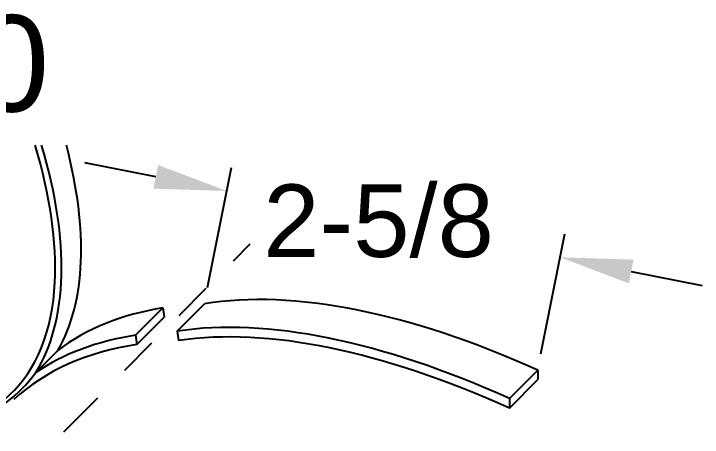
# Model space of a CAD drawing. Extents: x 3.76 to 10.05, y -5.16 to -0.04.
# Drawn here: x 7.608 to 9.395, y -4.986 to -3.887 of the extents above; entities that cross this region are included whole.
import ezdxf

# ---------------------------------------------------------------- set-up
doc = ezdxf.new("R2010")
doc.units = 0
doc.header["$LTSCALE"] = 0.5
doc.header["$MEASUREMENT"] = 0
doc.linetypes.add('PHANTOM', pattern=[0.5, 0.25, -0.05, 0.05, -0.05, 0.05, -0.05])
doc.layers.get('Defpoints').update_dxf_attribs({"linetype": 'CONTINUOUS'})
doc.layers.add('FAB DWG', color=221, linetype='CONTINUOUS')
doc.layers.add('Hardware', color=242, linetype='CONTINUOUS')
doc.styles.get("Standard").update_dxf_attribs({"font": 'arial.ttf'})
doc.dimstyles.new('LSAD_FixtureCut', dxfattribs={"dimtxt": 1.125, "dimasz": 1.125, "dimexe": 0.0625, "dimexo": 0.042969, "dimgap": 0.0625, "dimtad": 0, "dimtih": 1, "dimtoh": 1, "dimdec": 3, "dimzin": 0, "dimdsep": 46, "dimtxsty": 'Standard', "dimcen": 0.125, "dimclrd": 256, "dimclre": 256, "dimclrt": 256, "dimadec": 0, "dimazin": 0, "dimtfac": 1, "dimtdec": 3, "dimtofl": 0, "dimtmove": 0, "dimatfit": 3, "dimfxl": 1, "dimfrac": 2, "dimtolj": 1, "dimtzin": 0, "dimarcsym": 0})

# ---------------------------------------------------------------- blocks, each defined once
blk = doc.blocks.new('*D1')
at = {"layer": 'Defpoints', "color": 0, "ltscale": 0.5, "transparency": 16777216}
for p in [(8.1614, -4.3471), (8.1031, -4.6397), (8.9681, -4.8118)]:
    blk.add_point(p, dxfattribs=at)
at = {"layer": 'FAB DWG', "lineweight": -2, "ltscale": 0.5, "transparency": 16777216}
for p, q in [((7.977, -4.3104), (7.7926, -4.2737)), ((8.1115, -4.5975), (8.1736, -4.2858)), ((8.9765, -4.7697), (9.0386, -4.4579)), ((9.2107, -4.5559), (9.3951, -4.5926))]:
    blk.add_line(p, q, dxfattribs=at)
at = {"layer": 'FAB DWG', "ltscale": 0.5, "transparency": 16777216}
for points in [[(7.9831, -4.2796), (7.9709, -4.3411), (8.1614, -4.3471)], [(9.2169, -4.5252), (9.2046, -4.5867), (9.0264, -4.5192)]]:
    blk.add_solid(points, dxfattribs=at)
at = {"layer": 'FAB DWG', "ltscale": 0.5, "transparency": 16777216, "insert": (8.5552, -4.4255), "char_height": 0.188, "attachment_point": 5}
blk.add_mtext('\\A1;2-5/8', dxfattribs=at)

msp = doc.modelspace()

# ---------------------------------------------------------------- linework, layer by layer
at = {"layer": 'Hardware', "linetype": 'PHANTOM', "transparency": 16777216}
msp.add_line((7.7381, -4.9721), (8.2223, -4.4844), dxfattribs=at)
at = {"layer": 'Hardware', "transparency": 16777216}
for p, q in [((8.0325, -4.7109), (8.1031, -4.6397)), ((7.9244, -4.7215), (7.9951, -4.6503)), ((7.9951, -4.6503), (7.9986, -4.6745)), ((7.928, -4.7457), (7.9986, -4.6745)), ((8.0325, -4.7109), (8.036, -4.7351)), ((7.9244, -4.7215), (7.928, -4.7457)), ((8.8947, -4.8858), (8.9681, -4.8118)), ((8.9681, -4.8118), (8.9681, -4.8366)), ((8.8947, -4.9105), (8.9681, -4.8366)), ((8.8947, -4.8858), (8.8947, -4.9105))]:
    msp.add_line(p, q, dxfattribs=at)
at = {"layer": 'Hardware', "ltscale": 0.5, "transparency": 16777216}
msp.add_line((7.6658, -4.8184), (7.7226, -4.7608), dxfattribs=at)
msp.add_arc((7.3146, -4.5487), 0.4428, 278.9748, 322.4776, dxfattribs=at)
at = {"layer": 'Hardware', "transparency": 16777216}
for centre, major_axis, ratio, start_param, end_param in [((6.3878, -3.5822), (1.2206, -1.3059), 0.431812, 0.116365, 0.710943), ((6.4386, -3.5348), (1.2208, -1.3062), 0.431732, 6.414259, 6.955969), ((9.6468, -6.7713), (1.8569, -1.9868), 0.431732, 8.624938, 9.14189), ((9.5388, -6.7819), (1.8569, -1.9868), 0.431732, 9.14189, 9.379468), ((9.5696, -6.8435), (1.8569, -1.9868), 0.431732, 2.339759, 2.853811), ((9.5696, -6.8683), (1.8569, -1.9868), 0.431732, 2.339759, 2.851172), ((9.4615, -6.8541), (1.8569, -1.9868), 0.431732, 2.853811, 3.074978), ((9.4615, -6.8789), (1.8571, -1.987), 0.431683, 2.851172, 3.136962)]:
    msp.add_ellipse(centre, major_axis=major_axis, ratio=ratio, start_param=start_param, end_param=end_param, dxfattribs=at)
msp.add_open_spline([(5.9627, -4.2279), (6.0037, -4.268), (6.0453, -4.3071), (6.2954, -4.532), (6.5152, -4.6886), (6.9287, -4.9063), (7.1221, -4.967), (7.4153, -4.9794), (7.5234, -4.9455), (7.5973, -4.8764), (7.6679, -4.8104), (7.7086, -4.7114), (7.7204, -4.4813), (7.703, -4.3603), (7.6636, -4.2279)], degree=3, knots=[4.814459, 4.814459, 4.814459, 4.814459, 4.911507, 4.911507, 5.390385, 5.390385, 5.869263, 5.869263, 6.283185, 6.283185, 6.283185, 6.678013, 6.678013, 6.998013, 6.998013, 6.998013, 6.998013], dxfattribs=at)

# ---------------------------------------------------------------- texts
at = {"layer": 'FAB DWG', "transparency": 16777216, "insert": (6.7105, -4.1445), "char_height": 0.25, "attachment_point": 8}
msp.add_mtext_dynamic_manual_height_columns('GK00018-00', width=2.251091, gutter_width=0.8551, heights=[0], dxfattribs=at)

# ---------------------------------------------------------------- dimensions: what is measured, and where the dimension line sits
at = {"layer": 'FAB DWG', "ltscale": 0.5, "transparency": 16777216}
dim = msp.add_linear_dim(base=(8.1614, -4.3471), p1=(8.9681, -4.8118), p2=(8.1031, -4.6397), angle=168.7436, text='2-5/8', dimstyle='LSAD_FixtureCut', override={"dimtxt": 0.188, "dimasz": 0.188, "dimpost": '"'}, dxfattribs=at)
dim.commit()
dim.dimension.update_dxf_attribs({"geometry": '*D1', "text_midpoint": (8.5552, -4.4255), "dimtype": 129})

doc.saveas('drawing.dxf')
